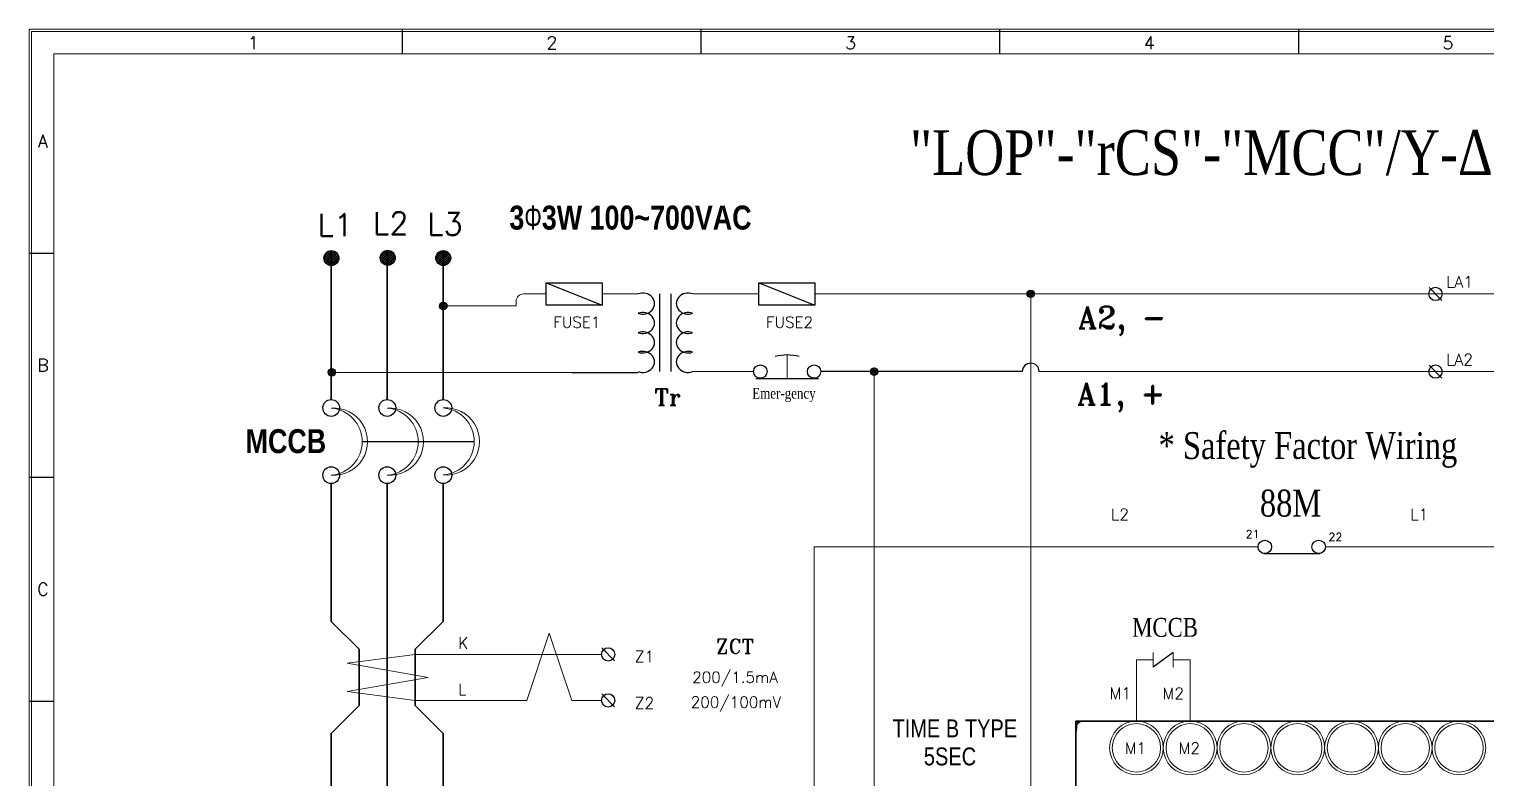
# Model space of a CAD drawing. Header units: millimetres. Extents: x 107 to 2900, y 85 to 3996.
# Drawn here: x 924.1 to 1345.4, y 3006.3 to 3222.8 of the extents above; entities that cross this region are included whole.
import ezdxf
from ezdxf.enums import TextEntityAlignment as Align
from ezdxf.lldxf.tags import DXFTag

# ---------------------------------------------------------------- set-up
doc = ezdxf.new("R2010")
doc.units = ezdxf.units.MM
for name, color, linetype in [('1', 1, 'CENTER'), ('20', 2, 'Continuous'), ('30', 3, 'Continuous'), ('70', 7, 'Continuous')]:
    doc.layers.add(name, color=color, linetype=linetype)
doc.styles.add('ROMANS', font='ROMANS.shx', dxfattribs={"width": 0.7})
doc.styles.add('SIMPLEX', font='SIMPLEX')
doc.styles.add('SS', font='batang.ttc', dxfattribs={"width": 0.8})
doc.styles.add('STYLE2', font='romant.shx')
doc.styles.add('굴림체', font='arial.ttf')
tags = doc.linetypes.add('CENTER', pattern=[2, 1.25, -0.25, 0.25, -0.25]).pattern_tags.tags
tags[10:11] = [DXFTag(74, 4), DXFTag(75, 0), DXFTag(340, '0'), DXFTag(46, 1.0), DXFTag(50, 0.0), DXFTag(44, 0.0), DXFTag(45, 0.0)]
tags[8:9] = [DXFTag(74, 4), DXFTag(75, 0), DXFTag(340, '0'), DXFTag(46, 1.0), DXFTag(50, 0.0), DXFTag(44, 0.0), DXFTag(45, 0.0)]
tags[6:7] = [DXFTag(74, 4), DXFTag(75, 0), DXFTag(340, '0'), DXFTag(46, 1.0), DXFTag(50, 0.0), DXFTag(44, 0.0), DXFTag(45, 0.0)]
tags[4:5] = [DXFTag(74, 4), DXFTag(75, 0), DXFTag(340, '0'), DXFTag(46, 1.0), DXFTag(50, 0.0), DXFTag(44, 0.0), DXFTag(45, 0.0)]

msp = doc.modelspace()

# ---------------------------------------------------------------- hatches: boundary and pattern name
at = {"layer": '70'}
h = msp.add_hatch(dxfattribs=at)
h.set_pattern_fill('ANSI33', color=256, scale=2.15937, style=0)
h.set_pattern_definition([(45, (2767.2542, 2514.7302), (-0.38172635, 0.38172635), []), (45, (2767.63593, 2514.7302), (-0.38172635, 0.38172635), [0.26992129, -0.13496065])])
h.paths.add_polyline_path([(1009.391, 3156.575, 1), (1013.71, 3156.575, 1)])
h = msp.add_hatch(dxfattribs=at)
h.set_pattern_fill('ANSI33', color=256, scale=2.15937, style=0)
h.set_pattern_definition([(45, (2783.5449, 2514.82565), (-0.38172635, 0.38172635), []), (45, (2783.92664, 2514.82565), (-0.38172635, 0.38172635), [0.26992129, -0.13496065])])
h.paths.add_polyline_path([(1025.682, 3156.671, 1), (1030, 3156.671, 1)])
h = msp.add_hatch(dxfattribs=at)
h.set_pattern_fill('ANSI33', color=256, scale=2.15937, style=0)
h.set_pattern_definition([(45, (2799.5984, 2514.75783), (-0.38172635, 0.38172635), []), (45, (2799.9801, 2514.75783), (-0.38172635, 0.38172635), [0.26992129, -0.13496065])])
h.paths.add_polyline_path([(1041.735, 3156.603, 1), (1046.054, 3156.603, 1)])
h = msp.add_hatch(dxfattribs=at)
h.set_pattern_fill('ANSI33', color=256, scale=2.15937, style=0)
h.set_pattern_definition([(45, (2953.79, 2557.8888), (-0.38172635, 0.38172635), []), (45, (2954.1717, 2557.8888), (-0.38172635, 0.38172635), [0.26992129, -0.13496065])])
h.paths.add_polyline_path([(1213.752, 3147.318, 0.4142136), (1212.673, 3146.238, 0.4142136), (1213.752, 3145.159)])
h.paths.add_polyline_path([(1213.752, 3147.318), (1213.752, 3146.238), (1214.832, 3146.238, 0.4142136)])
h.paths.add_polyline_path([(1214.832, 3146.238), (1213.752, 3146.238), (1213.752, 3145.159, 0.4142136)])
h = msp.add_hatch(dxfattribs=at)
h.set_pattern_fill('ANSI33', color=256, scale=2.15937, style=0)
h.set_pattern_definition([(45, (2783.932, 2554.40874), (-0.38172635, 0.38172635), []), (45, (2784.3137, 2554.40874), (-0.38172635, 0.38172635), [0.26992129, -0.13496065])])
h.paths.add_polyline_path([(1043.894, 3143.838, 0.4142136), (1042.815, 3142.758, 0.4142136), (1043.894, 3141.679)])
h.paths.add_polyline_path([(1043.894, 3143.838), (1043.894, 3142.758), (1044.974, 3142.758, 0.4142136)])
h.paths.add_polyline_path([(1044.974, 3142.758), (1043.894, 3142.758), (1043.894, 3141.679, 0.4142136)])
h = msp.add_hatch(dxfattribs=at)
h.set_pattern_fill('ANSI33', color=256, scale=2.15937, style=0)
h.set_pattern_definition([(45, (2751.70475, 2535.1866), (-0.38172635, 0.38172635), []), (45, (2752.0865, 2535.1866), (-0.38172635, 0.38172635), [0.26992129, -0.13496065])])
h.paths.add_polyline_path([(1011.667, 3124.616, 0.4142136), (1010.587, 3123.536, 0.4142136), (1011.667, 3122.457)])
h.paths.add_polyline_path([(1011.667, 3124.616), (1011.667, 3123.536), (1012.747, 3123.536, 0.4142136)])
h.paths.add_polyline_path([(1012.747, 3123.536), (1011.667, 3123.536), (1011.667, 3122.457, 0.4142136)])
h = msp.add_hatch(dxfattribs=at)
h.set_pattern_fill('ANSI33', color=256, scale=2.15937, style=0)
h.set_pattern_definition([(45, (2908.53226, 2535.41523), (-0.38172635, 0.38172635), []), (45, (2908.914, 2535.41523), (-0.38172635, 0.38172635), [0.26992129, -0.13496065])])
h.paths.add_polyline_path([(1168.495, 3124.845, 0.4142136), (1167.415, 3123.765, 0.4142136), (1168.495, 3122.685)])
h.paths.add_polyline_path([(1168.495, 3124.845), (1168.495, 3123.765), (1169.574, 3123.765, 0.4142136)])
h.paths.add_polyline_path([(1169.574, 3123.765), (1168.495, 3123.765), (1168.495, 3122.685, 0.4142136)])

# ---------------------------------------------------------------- linework, layer by layer
at = {"color": 0, "lineweight": 30}
for p, q in [((1011.504, 3158.734), (1011.504, 3115.68)), ((1027.699, 3158.826), (1027.699, 3115.68)), ((1043.894, 3158.762), (1043.894, 3115.68)), ((1011.504, 3091.387), (1011.504, 3051.539)), ((1027.699, 3051.539), (1027.699, 3091.387)), ((1043.894, 3091.387), (1043.894, 3051.539)), ((1011.504, 3051.539), (1019.601, 3043.515)), ((1027.699, 3035.344), (1027.699, 3051.539)), ((1043.894, 3051.539), (1035.797, 3043.515)), ((1019.601, 3043.515), (1019.601, 3035.344)), ((1035.797, 3043.515), (1035.797, 3035.344)), ((1019.601, 3027.173), (1019.601, 3035.344)), ((1027.699, 3035.344), (1027.699, 2928.723)), ((1035.797, 3027.173), (1035.797, 3035.344)), ((1011.504, 3019.149), (1019.601, 3027.173)), ((1043.894, 3019.149), (1035.797, 3027.173)), ((1011.504, 3019.149), (1011.504, 2986.758)), ((1043.894, 3019.149), (1043.894, 2986.758))]:
    msp.add_line(p, q, dxfattribs=at)
at = {"color": 0}
for p, q in [((1332.655, 3144.363), (1328.949, 3148.114)), ((1332.655, 3121.889), (1328.949, 3125.641)), ((1020.455, 3103.533), (1052.846, 3103.533)), ((1093.419, 3040.121), (1089.713, 3043.872)), ((1093.419, 3026.816), (1089.713, 3030.567))]:
    msp.add_line(p, q, dxfattribs=at)
at = {"color": 0, "lineweight": 15}
for p, q in [((1064.952, 3142.758), (1043.894, 3142.758)), ((1064.952, 3144.079), (1064.952, 3142.758)), ((1073.623, 3146.238), (1067.112, 3146.238)), ((1089.818, 3146.238), (1100.251, 3146.238)), ((1135.135, 3146.238), (1116.002, 3146.238)), ((1208.038, 3146.238), (1151.33, 3146.238)), ((1539.655, 3146.238), (1208.038, 3146.238)), ((1081.129, 3123.536), (1011.667, 3123.536)), ((1133.636, 3123.765), (1116.002, 3123.765)), ((1436.387, 3123.765), (1216.182, 3123.765)), ((1035.797, 3041.997), (1089.642, 3041.997)), ((1035.797, 3028.691), (1068.075, 3028.691)), ((1081.031, 3028.691), (1089.642, 3028.691))]:
    msp.add_line(p, q, dxfattribs=at)
at = {"color": 7}
for p, q in [((1106.551, 3123.765), (1106.551, 3146.238)), ((1109.702, 3146.238), (1109.702, 3123.765))]:
    msp.add_line(p, q, dxfattribs=at)
for p, q in [((1081.129, 3123.536), (1085.162, 3123.536)), ((1085.162, 3123.536), (1100.251, 3123.536)), ((1254.982, 3042.504), (1249.159, 3038.285))]:
    msp.add_line(p, q)
at = {"color": 1, "linetype": 'ByBlock'}
msp.add_line((1134.284, 3121.792), (1152.423, 3121.792), dxfattribs=at)
at = {"color": 0, "linetype": 'ByBlock'}
for p, q in [((1168.495, 3123.765), (1153.071, 3123.765)), ((1211.323, 3123.765), (1168.495, 3123.765))]:
    msp.add_line(p, q, dxfattribs=at)
at = {"color": 1, "lineweight": 15}
for p, q in [((1279.508, 3073.086), (1151.123, 3073.086)), ((1353.128, 3073.086), (1298.942, 3073.086))]:
    msp.add_line(p, q, dxfattribs=at)
at = {"linetype": 'ByBlock'}
msp.add_line((1281.12, 3071.171), (1297.33, 3071.171), dxfattribs=at)
at = {"color": 7, "lineweight": 30}
for p, q in [((1557.222, 3022.714), (1226.755, 3022.714)), ((1226.755, 3022.714), (1226.755, 2925.717))]:
    msp.add_line(p, q, dxfattribs=at)
at = {"color": 0}
for centre in [(1330.802, 3146.238), (1330.802, 3123.765), (1091.566, 3041.997), (1091.566, 3028.691)]:
    msp.add_circle(centre, 1.924, dxfattribs=at)
at = {"color": 1, "linetype": 'ByBlock'}
for centre in [(1135.58, 3123.765), (1151.127, 3123.765)]:
    msp.add_circle(centre, 1.943, dxfattribs=at)
at = {"linetype": 'ByBlock'}
for centre in [(1281.451, 3073.086), (1296.999, 3073.086)]:
    msp.add_circle(centre, 1.943, dxfattribs=at)
at = {"color": 7, "lineweight": 15}
for centre, radius in [((1244.319, 3014.972), 7.772), ((1244.319, 3014.972), 6.994), ((1259.863, 3014.972), 7.772), ((1259.863, 3014.972), 6.995), ((1275.407, 3014.972), 7.772), ((1275.407, 3014.972), 6.995), ((1290.952, 3014.972), 7.772), ((1290.952, 3014.972), 6.995), ((1306.496, 3014.972), 7.772), ((1306.495, 3014.972), 6.995), ((1322.04, 3014.972), 7.772), ((1322.039, 3014.972), 6.994), ((1337.584, 3014.972), 7.772), ((1337.583, 3014.972), 6.995)]:
    msp.add_circle(centre, radius, dxfattribs=at)
at = {"color": 0, "lineweight": 15}
msp.add_arc((1067.112, 3144.079), 2.159, 90, 180, dxfattribs=at)
at = {"color": 0}
msp.add_arc((1213.753, 3123.765), 2.429, 0, 180, dxfattribs=at)
at = {"color": 7, "lineweight": 30}
msp.add_arc((1228.914, 3020.555), 2.159, 90, 180, dxfattribs=at)
at = {"color": 7}
for centre, major_axis, start_param, end_param in [((1101.563, 3143.429), (3.413, 0), 4.3175972, 8.2487734), ((1114.69, 3143.429), (3.413, 0), 1.1760053, 5.1071807), ((1101.563, 3137.811), (-3.413, 0), 1.1760046, 5.1071807), ((1114.69, 3137.811), (3.413, 0), 1.1760053, 5.1071807), ((1101.563, 3132.192), (-3.413, 0), 1.1760046, 5.1071807), ((1114.69, 3132.192), (3.413, 0), 1.1760053, 5.1071807), ((1101.563, 3126.574), (-3.413, 0), 1.1760046, 5.1071807), ((1114.69, 3126.574), (3.413, 0), 1.1760053, 5.1071814)]:
    msp.add_ellipse(centre, major_axis=major_axis, ratio=0.8917246, start_param=start_param, end_param=end_param, dxfattribs=at)
at = {"color": 1}
msp.add_ellipse((1143.353, 3123.765), major_axis=(-7.774, 0), ratio=0.6201867, start_param=4.251835, end_param=5.172943, dxfattribs=at)
at = {"color": 7, "lineweight": 15}
msp.add_open_spline([(1227.27, 3022.714), (1227.076, 3020.976), (1226.905, 3019.236), (1226.755, 3017.493)], degree=3, dxfattribs=at)
at = {"layer": '1', "color": 0}
for p, q in [((1073.623, 3149.477), (1089.818, 3142.999)), ((1073.623, 3149.477), (1089.818, 3149.477)), ((1073.623, 3142.999), (1073.623, 3149.477)), ((1089.818, 3149.477), (1089.818, 3142.999)), ((1135.135, 3149.477), (1151.33, 3149.477)), ((1135.135, 3149.477), (1151.33, 3142.999)), ((1135.135, 3142.999), (1135.135, 3149.477)), ((1151.33, 3149.477), (1151.33, 3142.999)), ((1089.818, 3142.999), (1073.623, 3142.999)), ((1151.33, 3142.999), (1135.135, 3142.999))]:
    msp.add_line(p, q, dxfattribs=at)
for centre in [(1011.504, 3113.25), (1027.699, 3113.25), (1043.894, 3113.25), (1011.504, 3093.816), (1027.699, 3093.816), (1043.894, 3093.816)]:
    msp.add_circle(centre, 2.429, dxfattribs=at)
at = {"layer": '20', "color": 0, "lineweight": 13}
msp.add_lwpolyline([(931.272, 2700.224), (931.272, 3215.666), (1737.581, 3215.666), (1737.581, 2700.224)], dxfattribs=at)
at = {"layer": '30', "color": 0}
for p, q in [((1032.114, 3215.666), (1032.114, 3222.792)), ((1118.489, 3215.666), (1118.489, 3222.792)), ((1204.864, 3215.666), (1204.864, 3222.792)), ((1291.239, 3215.666), (1291.239, 3222.792)), ((924.146, 3158.011), (931.272, 3158.011)), ((924.146, 3093.23), (931.272, 3093.23)), ((924.146, 3028.449), (931.272, 3028.449))]:
    msp.add_line(p, q, dxfattribs=at)
at = {"layer": '70', "lineweight": 15}
for p, q in [((1213.756, 2897.796), (1213.752, 3146.238)), ((1168.498, 2778.426), (1168.495, 3123.765)), ((1068.075, 3028.691), (1074.553, 3048.175)), ((1074.553, 3048.175), (1081.031, 3028.691)), ((1249.16, 3038.286), (1249.16, 3042.503)), ((1254.982, 3038.286), (1254.982, 3042.503)), ((1244.315, 3022.714), (1244.315, 3040.462)), ((1249.16, 3040.462), (1244.315, 3040.462)), ((1254.982, 3040.462), (1259.859, 3040.462)), ((1259.859, 3022.714), (1259.859, 3040.462))]:
    msp.add_line(p, q, dxfattribs=at)
at = {"layer": '70', "color": 1, "lineweight": 15}
for p, q in [((1143.353, 3121.792), (1143.353, 3128.586)), ((1151.127, 2712.738), (1151.123, 3073.086))]:
    msp.add_line(p, q, dxfattribs=at)
at = {"layer": '70', "lineweight": 13}
for p, q in [((1035.797, 3041.997), (1016.067, 3039.43)), ((1016.067, 3039.43), (1039.549, 3035.344)), ((1039.549, 3035.344), (1016.067, 3031.258)), ((1016.067, 3031.258), (1035.797, 3028.691))]:
    msp.add_line(p, q, dxfattribs=at)
at = {"layer": '70', "color": 0, "lineweight": 13}
for points in [[(1744.707, 2639.762), (924.146, 2639.762), (924.146, 3222.792), (1744.707, 3222.792)], [(1744.059, 2640.41), (924.794, 2640.41), (924.794, 3222.144), (1744.059, 3222.144)]]:
    msp.add_lwpolyline(points, close=True, dxfattribs=at)
at = {"layer": '70'}
for centre, radius in [((1011.55, 3156.575), 2.159), ((1027.841, 3156.671), 2.159), ((1043.894, 3156.603), 2.159), ((1213.752, 3146.238), 1.08), ((1043.894, 3142.758), 1.08), ((1011.667, 3123.536), 1.08), ((1168.495, 3123.765), 1.08)]:
    msp.add_circle(centre, radius, dxfattribs=at)
at = {"layer": '70', "lineweight": 15}
for centre, start, end in [((1012.27, 3103.503), 265.47912, 94.52088), ((1010.738, 3103.503), 274.52088, 85.47912), ((1028.465, 3103.503), 265.47912, 94.52088), ((1026.933, 3103.503), 274.52088, 85.47912), ((1044.66, 3103.564), 265.47912, 94.52088), ((1043.128, 3103.564), 274.52088, 85.47912)]:
    msp.add_arc(centre, 9.717, start, end, dxfattribs=at)

# ---------------------------------------------------------------- texts
at = {"color": 0, "width": 0.8}
for s, height, style, p in [('"LOP"-"rCS"-"MCC"/Y-Δ Operation', 12.96, 'SS', (1178.857, 3180.613)), ('88M', 7.7737, 'SS', (1280.017, 3081.844)), ('MCCB', 5.4416, 'SS', (1243.097, 3047.095)), ('TIME B TYPE', 5.18249, '굴림체', (1173.777, 3018)), ('5SEC', 5.1825, '굴림체', (1182.844, 3009.893))]:
    msp.add_text(s, height=height, dxfattribs=dict(at, style=style)).set_placement(p)
at = {"color": 0}
for s, height, style, p in [('L1', 6.4781, 'SIMPLEX', (1007.549, 3162.946)), ('L2', 6.4781, 'SIMPLEX', (1023.564, 3163.418)), ('L3', 6.4781, 'SIMPLEX', (1039.245, 3163.222)), ('A2, -', 6.4201, 'STYLE2', (1227.459, 3136.191)), ('FUSE1', 3.2101, 'STYLE2', (1075.693, 3136.438)), ('FUSE2', 3.2101, 'STYLE2', (1137.204, 3136.438)), ('Tr ', 4.8151, 'STYLE2', (1104.968, 3113.972)), ('A1, +', 6.4201, 'STYLE2', (1227.176, 3114.117)), ('21', 2.3056, 'STYLE2', (1275.953, 3075.64)), ('22', 2.3056, 'STYLE2', (1299.865, 3074.796)), ('K', 3.294, 'STYLE2', (1048.171, 3043.64)), ('ZCT', 4.1731, 'STYLE2', (1122.786, 3042.229)), ('Z1', 3.2937, 'STYLE2', (1099.253, 3039.712)), ('200/1.5mA', 3.2101, 'STYLE2', (1115.873, 3033.76)), ('L', 3.294, 'STYLE2', (1048.171, 3030.218)), ('Z2', 3.2937, 'STYLE2', (1099.253, 3026.29)), ('200/100mV', 3.2101, 'STYLE2', (1115.445, 3026.576)), ('M1', 3.2937, 'STYLE2', (1236.59, 3029.078)), ('M2', 3.2937, 'STYLE2', (1251.86, 3029.048)), ('M1', 3.2937, 'STYLE2', (1240.964, 3013.207)), ('M2', 3.2937, 'STYLE2', (1256.509, 3013.207))]:
    msp.add_text(s, height=height, dxfattribs=dict(at, style=style)).set_placement(p)
at = {"color": 3, "style": 'STYLE2'}
for s, p in [('LA1', (1333.89, 3148.049)), ('LA2', (1333.89, 3125.575)), ('L2', (1236.97, 3080.801)), ('L1', (1323.484, 3080.801))]:
    msp.add_text(s, height=3.2937, dxfattribs=at).set_placement(p)
at = {"color": 1, "style": 'SS', "width": 0.8}
for s, height, p in [('Emer-gency', 3.1095, (1133.224, 3115.954)), ('* Safety Factor Wiring', 7.776, (1250.719, 3098.488))]:
    msp.add_text(s, height=height, dxfattribs=at).set_placement(p)
at = {"layer": '30', "color": 0, "style": 'SIMPLEX'}
for s, p in [('1', (988.927, 3218.806)), ('2', (1075.302, 3218.806)), ('3', (1161.677, 3218.806)), ('4', (1248.051, 3218.806)), ('5', (1334.426, 3218.806)), ('A', (928.141, 3190.401)), ('B', (928.141, 3125.62)), ('C', (928.141, 3060.839))]:
    msp.add_text(s, height=3.671, dxfattribs=at).set_placement(p, align=Align.MIDDLE)
at = {"layer": '70', "lineweight": 13, "char_height": 6.93822, "attachment_point": 1, "style": 'ROMANS'}
for s, insert, width in [('{\\fArial Black|b0|i0|c0|p34;3\\fGulim|b0|i0|c129|p34;Φ\\fArial Black|b0|i0|c0|p34;3W 100~700VAC}', (1063.006, 3171.769), 80.814), ('{\\fArial Black|b0|i0|c0|p34;MCCB}', (986.736, 3107.117), 30.93787)]:
    msp.add_mtext(s, dxfattribs=dict(at, insert=insert, width=width))

doc.saveas('drawing.dxf')
